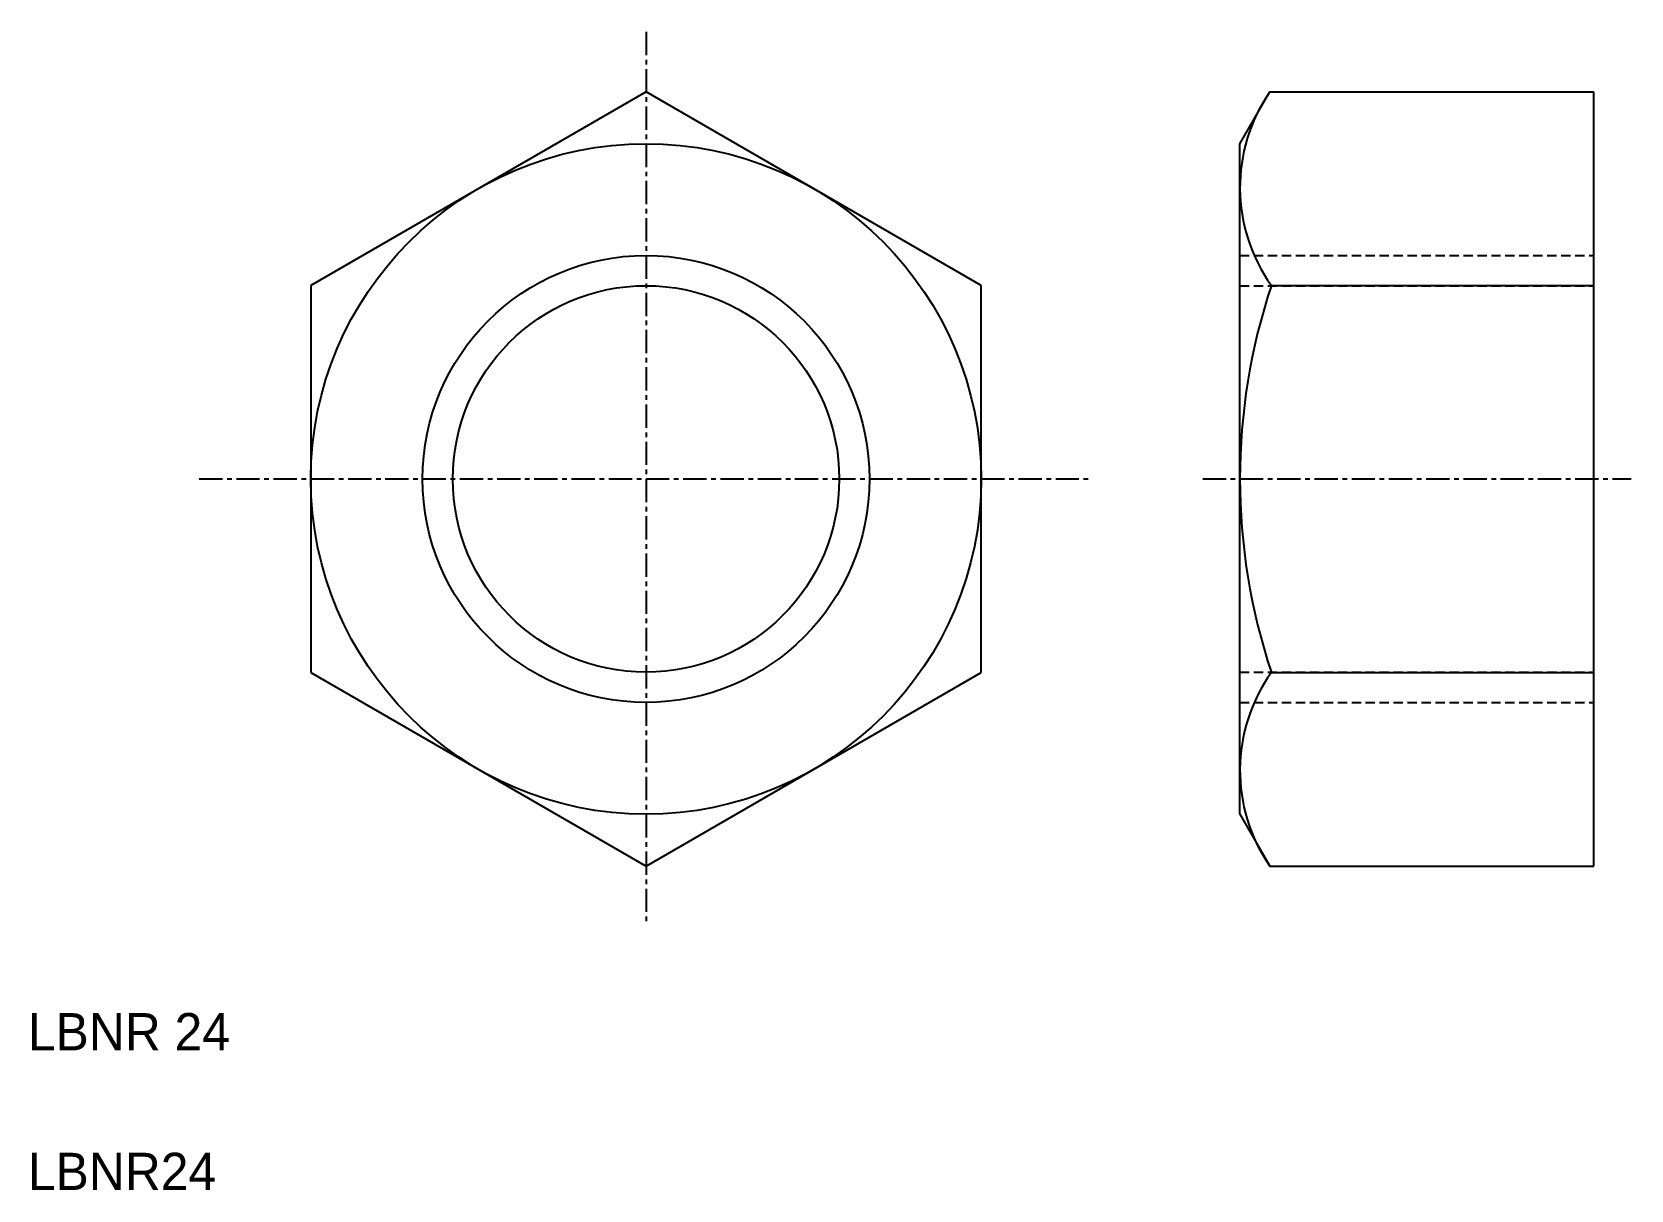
# Model space of a CAD drawing. Extents: x 5.2 to 91.1, y 5 to 67.2.
import ezdxf

# ---------------------------------------------------------------- set-up
doc = ezdxf.new("R2010")
doc.units = 0
doc.linetypes.add('CENTER', pattern=[2, 1.25, -0.25, 0.25, -0.25])
doc.linetypes.add('DASHED', pattern=[0.75, 0.5, -0.25])
doc.layers.get('0').update_dxf_attribs({"linetype": 'CONTINUOUS'})
doc.layers.add('CENTER', color=1, linetype='CENTER')

msp = doc.modelspace()

# ---------------------------------------------------------------- linework, layer by layer
at = {"color": 7, "linetype": 'CONTINUOUS'}
for p, q in [((38.195, 63.964), (20.195, 53.572)), ((56.195, 53.572), (38.195, 63.964)), ((70.091, 61.179), (71.699, 63.964)), ((71.699, 63.964), (89.091, 63.964)), ((89.091, 22.395), (89.091, 63.964)), ((70.091, 25.179), (70.091, 61.179)), ((20.195, 53.572), (20.195, 32.787)), ((56.195, 32.787), (56.195, 53.572)), ((71.699, 53.572), (89.091, 53.572)), ((56.195, 43.179), (56.195, 43.179)), ((56.195, 37.983), (56.195, 37.983)), ((20.195, 32.787), (38.195, 22.395)), ((38.195, 22.395), (56.195, 32.787)), ((71.699, 32.787), (89.091, 32.787)), ((70.091, 25.179), (71.699, 22.395)), ((71.699, 22.395), (89.091, 22.395))]:
    msp.add_line(p, q, dxfattribs=at)
at = {"color": 3, "linetype": 'DASHED'}
for p, q in [((70.091, 55.179), (89.091, 55.179)), ((70.091, 53.555), (89.091, 53.555)), ((70.091, 32.803), (89.091, 32.803)), ((70.091, 31.179), (89.091, 31.179))]:
    msp.add_line(p, q, dxfattribs=at)
at = {"color": 7, "linetype": 'CONTINUOUS'}
for radius in [18, 10.376]:
    msp.add_circle((38.195, 43.179), radius, dxfattribs=at)
at = {"color": 3, "linetype": 'CONTINUOUS'}
msp.add_circle((38.195, 43.179), 12, dxfattribs=at)
at = {"color": 7, "linetype": 'CONTINUOUS'}
for centre, radius, start, end in [((79.106, 58.824), 9.016, 145.24378, 215.65414), ((102.936, 43.179), 32.845, 161.55418, 198.44582), ((79.106, 27.534), 9.016, 144.34586, 214.75622)]:
    msp.add_arc(centre, radius, start, end, dxfattribs=at)
at = {"layer": 'CENTER', "color": 1, "linetype": 'CENTER'}
for p, q in [((38.195, 67.179), (38.195, 19.179)), ((14.195, 43.179), (62.195, 43.179)), ((68.091, 43.179), (91.091, 43.179))]:
    msp.add_line(p, q, dxfattribs=at)

# ---------------------------------------------------------------- texts
at = {"color": 7, "linetype": 'CONTINUOUS'}
for s, p in [('LBNR 24', (5, 12.5)), ('LBNR24', (5, 5))]:
    msp.add_text(s, height=2, dxfattribs=at).set_placement(p)

doc.saveas('drawing.dxf')
